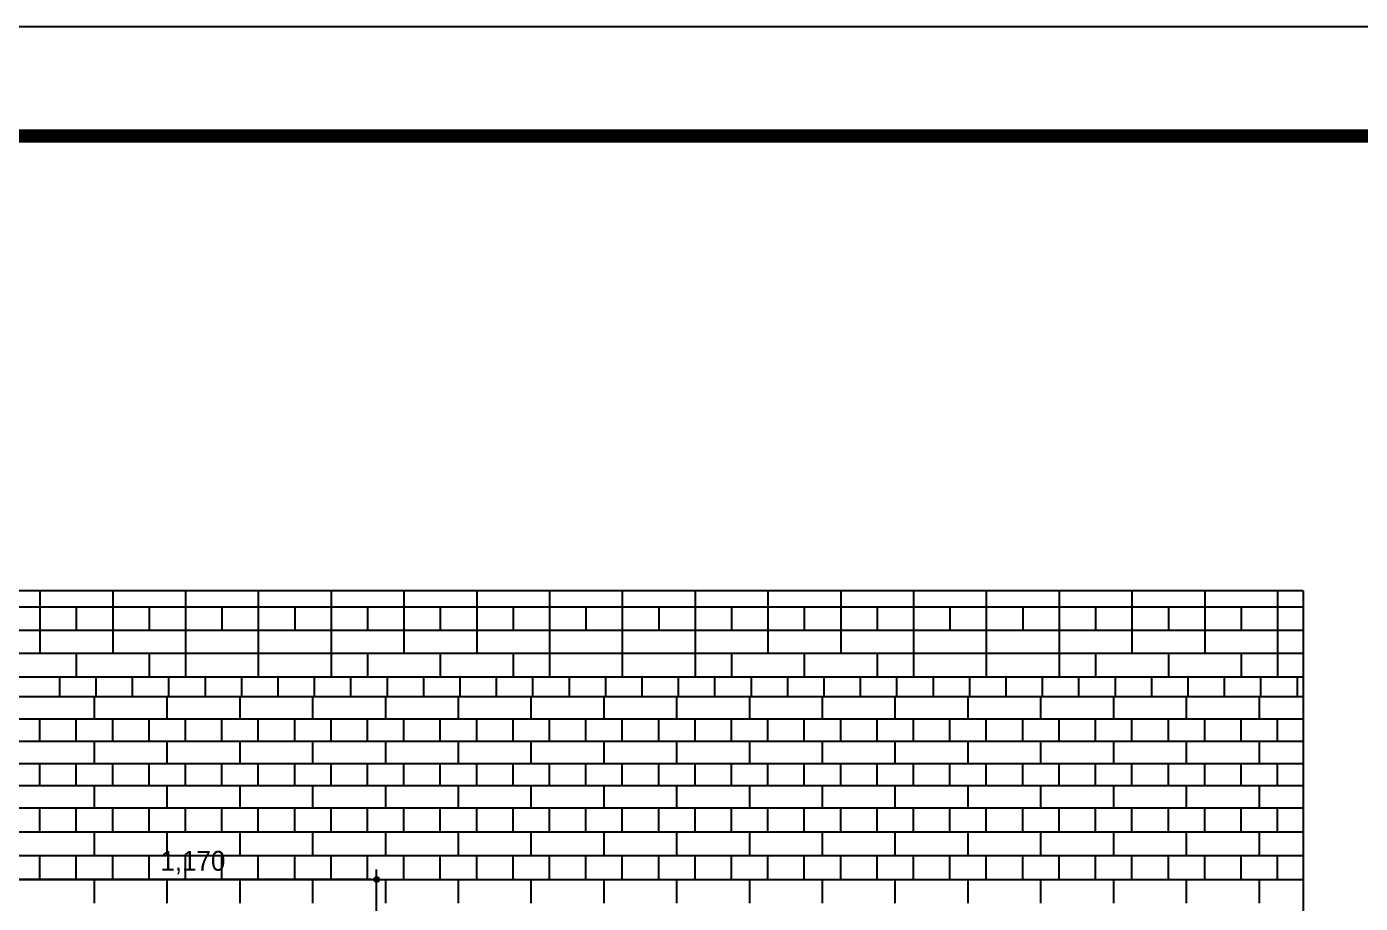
# Model space of a CAD drawing. Extents: x 180744 to 193359, y -159004 to -150094.
# Drawn here: x 186092 to 190123, y -152742 to -150094 of the extents above; entities that cross this region are included whole.
import ezdxf

# ---------------------------------------------------------------- set-up
doc = ezdxf.new("R2010")
doc.units = 0
doc.header["$LTSCALE"] = 50
doc.header["$MEASUREMENT"] = 0
doc.header["$PDMODE"] = 35
doc.header["$PDSIZE"] = -10
doc.layers.get('0').update_dxf_attribs({"linetype": 'CONTINUOUS'})
doc.layers.get('DEFPOINTS').update_dxf_attribs({"linetype": 'CONTINUOUS'})
for name, color, linetype in [('COR', 4, 'CONTINUOUS'), ('DIM', 7, 'CONTINUOUS'), ('ele-3', 6, 'CONTINUOUS'), ('h', 5, 'CONTINUOUS'), ('HAT', 5, 'CONTINUOUS'), ('W-1', 3, 'CONTINUOUS'), ('WAL', 3, 'CONTINUOUS'), ('WID', 4, 'CONTINUOUS')]:
    doc.layers.add(name, color=color, linetype=linetype)
doc.styles.add('현창', font='HYWULM_0.TTF')
doc.dimstyles.new('ISO-25', dxfattribs={"dimscale": 20, "dimtxt": 4, "dimasz": 1, "dimexe": 2, "dimexo": 5, "dimtad": 1, "dimlunit": 6, "dimtxsty": '현창', "dimblk": 'DIMDOT', "dimcen": 2.5, "dimadec": 0, "dimazin": 0, "dimtfac": 1, "dimtmove": 0, "dimatfit": 3, "dimldrblk": 'DIMDOT', "dimfxl": 1, "dimarcsym": 0})

# ---------------------------------------------------------------- blocks, each defined once
blk = doc.blocks.new('20')
at = {"layer": 'COR', "linetype": 'Continuous', "const_width": 270}
blk.add_lwpolyline([(230424, -2398), (230424, -57398), (308324, -57398), (308324, -2398)], close=True, dxfattribs=at)
at = {"layer": 'HAT'}
blk.add_line((226424, -198), (310524, -198), dxfattribs=at)
blk = doc.blocks.new('DIMDOT')
at = {"linetype": 'Continuous'}
blk.add_line((-2, 0), (2, 0), dxfattribs=at)
for radius in [0.5, 0.25]:
    blk.add_circle((0, 0), radius, dxfattribs=at)
blk = doc.blocks.new('*D36')
at = {"color": 0, "lineweight": -2}
for p, q in [((185979.9, -153316.3), (185979.9, -152640.2)), ((187149.9, -153316.3), (187149.9, -152640.2)), ((187134.9, -152670.2), (185994.9, -152670.2))]:
    blk.add_line(p, q, dxfattribs=at)
at = {"layer": 'DEFPOINTS', "color": 0}
for p in [(185979.9, -152670.2), (185979.9, -153391.3), (187149.9, -153391.3)]:
    blk.add_point(p, dxfattribs=at)
at = {"color": 0, "lineweight": -2, "xscale": 15, "yscale": 15, "zscale": 15, "rotation": 180}
blk.add_blockref('DIMDOT', (185979.9, -152670.2), dxfattribs=at)
at = {"color": 0, "lineweight": -2, "xscale": 15, "yscale": 15, "zscale": 15}
blk.add_blockref('DIMDOT', (187149.9, -152670.2), dxfattribs=at)
at = {"color": 0, "insert": (186594.7, -152619.4), "char_height": 60, "attachment_point": 5, "style": '현창'}
blk.add_mtext('1,170', dxfattribs=at)

msp = doc.modelspace()

# ---------------------------------------------------------------- linework, layer by layer
at = {"layer": 'DIM'}
msp.add_lwpolyline([(189949.93, -151797.898), (189949.93, -155299.202), (189849.93, -155339.202), (190049.93, -155339.202), (189949.93, -155379.202), (189949.93, -157790.476)], dxfattribs=at)
at = {"layer": 'ele-3'}
for p, q in [((184592.409, -152185.091), (189949.93, -152185.091)), ((184592.409, -152252.283), (189949.93, -152252.283)), ((184592.409, -152319.476), (189949.93, -152319.476)), ((184592.409, -152386.669), (189949.93, -152386.669)), ((184592.409, -152453.861), (189949.93, -152453.861))]:
    msp.add_line(p, q, dxfattribs=at)
for points in [[(186192.409, -152117.898), (186192.409, -152057.898)], [(186302.409, -152117.898), (186302.409, -152057.898)], [(186412.409, -152117.898), (186412.409, -152057.898)], [(186522.409, -152117.898), (186522.409, -152057.898)], [(186632.409, -152117.898), (186632.409, -152057.898)], [(186742.409, -152117.898), (186742.409, -152057.898)], [(186852.409, -152117.898), (186852.409, -152057.898)], [(186962.409, -152117.898), (186962.409, -152057.898)], [(187072.409, -152117.898), (187072.409, -152057.898)], [(187182.409, -152117.898), (187182.409, -152057.898)], [(187292.409, -152117.898), (187292.409, -152057.898)], [(187402.409, -152117.898), (187402.409, -152057.898)], [(187512.409, -152117.898), (187512.409, -152057.898)], [(187622.409, -152117.898), (187622.409, -152057.898)], [(187732.409, -152117.898), (187732.409, -152057.898)], [(187842.409, -152117.898), (187842.409, -152057.898)], [(187952.409, -152117.898), (187952.409, -152057.898)], [(188062.409, -152117.898), (188062.409, -152057.898)], [(188172.409, -152117.898), (188172.409, -152057.898)], [(188282.409, -152117.898), (188282.409, -152057.898)], [(188392.409, -152117.898), (188392.409, -152057.898)], [(188502.409, -152117.898), (188502.409, -152057.898)], [(188612.409, -152117.898), (188612.409, -152057.898)], [(188722.409, -152117.898), (188722.409, -152057.898)], [(188832.409, -152117.898), (188832.409, -152057.898)], [(188942.409, -152117.898), (188942.409, -152057.898)], [(189052.409, -152117.898), (189052.409, -152057.898)], [(189162.409, -152117.898), (189162.409, -152057.898)], [(189272.409, -152117.898), (189272.409, -152057.898)], [(189382.409, -152117.898), (189382.409, -152057.898)], [(189492.409, -152117.898), (189492.409, -152057.898)], [(189602.409, -152117.898), (189602.409, -152057.898)], [(189712.409, -152117.898), (189712.409, -152057.898)], [(189822.409, -152117.898), (189822.409, -152057.898)], [(189932.409, -152117.898), (189932.409, -152057.898)], [(186297.409, -152185.091), (186297.409, -152117.898)], [(186517.409, -152185.091), (186517.409, -152117.898)], [(186737.409, -152185.091), (186737.409, -152117.898)], [(186957.409, -152185.091), (186957.409, -152117.898)], [(187177.409, -152185.091), (187177.409, -152117.898)], [(187397.409, -152185.091), (187397.409, -152117.898)], [(187617.409, -152185.091), (187617.409, -152117.898)], [(187837.409, -152185.091), (187837.409, -152117.898)], [(188057.409, -152185.091), (188057.409, -152117.898)], [(188277.409, -152185.091), (188277.409, -152117.898)], [(188497.409, -152185.091), (188497.409, -152117.898)], [(188717.409, -152185.091), (188717.409, -152117.898)], [(188937.409, -152185.091), (188937.409, -152117.898)], [(189157.409, -152185.091), (189157.409, -152117.898)], [(189377.409, -152185.091), (189377.409, -152117.898)], [(189597.409, -152185.091), (189597.409, -152117.898)], [(189817.409, -152185.091), (189817.409, -152117.898)], [(186132.409, -152252.283), (186132.409, -152185.091)], [(186242.409, -152252.283), (186242.409, -152185.091)], [(186352.409, -152252.283), (186352.409, -152185.091)], [(186462.409, -152252.283), (186462.409, -152185.091)], [(186572.409, -152252.283), (186572.409, -152185.091)], [(186682.409, -152252.283), (186682.409, -152185.091)], [(186792.409, -152252.283), (186792.409, -152185.091)], [(186902.409, -152252.283), (186902.409, -152185.091)], [(187012.409, -152252.283), (187012.409, -152185.091)], [(187122.409, -152252.283), (187122.409, -152185.091)], [(187232.409, -152252.283), (187232.409, -152185.091)], [(187342.409, -152252.283), (187342.409, -152185.091)], [(187452.409, -152252.283), (187452.409, -152185.091)], [(187562.409, -152252.283), (187562.409, -152185.091)], [(187672.409, -152252.283), (187672.409, -152185.091)], [(187782.409, -152252.283), (187782.409, -152185.091)], [(187892.409, -152252.283), (187892.409, -152185.091)], [(188002.409, -152252.283), (188002.409, -152185.091)], [(188112.409, -152252.283), (188112.409, -152185.091)], [(188222.409, -152252.283), (188222.409, -152185.091)], [(188332.409, -152252.283), (188332.409, -152185.091)], [(188442.409, -152252.283), (188442.409, -152185.091)], [(188552.409, -152252.283), (188552.409, -152185.091)], [(188662.409, -152252.283), (188662.409, -152185.091)], [(188772.409, -152252.283), (188772.409, -152185.091)], [(188882.409, -152252.283), (188882.409, -152185.091)], [(188992.409, -152252.283), (188992.409, -152185.091)], [(189102.409, -152252.283), (189102.409, -152185.091)], [(189212.409, -152252.283), (189212.409, -152185.091)], [(189322.409, -152252.283), (189322.409, -152185.091)], [(189432.409, -152252.283), (189432.409, -152185.091)], [(189542.409, -152252.283), (189542.409, -152185.091)], [(189652.409, -152252.283), (189652.409, -152185.091)], [(189762.409, -152252.283), (189762.409, -152185.091)], [(189872.409, -152252.283), (189872.409, -152185.091)], [(186297.409, -152319.476), (186297.409, -152252.283)], [(186517.409, -152319.476), (186517.409, -152252.283)], [(186737.409, -152319.476), (186737.409, -152252.283)], [(186957.409, -152319.476), (186957.409, -152252.283)], [(187177.409, -152319.476), (187177.409, -152252.283)], [(187397.409, -152319.476), (187397.409, -152252.283)], [(187617.409, -152319.476), (187617.409, -152252.283)], [(187837.409, -152319.476), (187837.409, -152252.283)], [(188057.409, -152319.476), (188057.409, -152252.283)], [(188277.409, -152319.476), (188277.409, -152252.283)], [(188497.409, -152319.476), (188497.409, -152252.283)], [(188717.409, -152319.476), (188717.409, -152252.283)], [(188937.409, -152319.476), (188937.409, -152252.283)], [(189157.409, -152319.476), (189157.409, -152252.283)], [(189377.409, -152319.476), (189377.409, -152252.283)], [(189597.409, -152319.476), (189597.409, -152252.283)], [(189817.409, -152319.476), (189817.409, -152252.283)], [(186132.409, -152386.669), (186132.409, -152319.476)], [(186242.409, -152386.669), (186242.409, -152319.476)], [(186352.409, -152386.669), (186352.409, -152319.476)], [(186462.409, -152386.669), (186462.409, -152319.476)], [(186572.409, -152386.669), (186572.409, -152319.476)], [(186682.409, -152386.669), (186682.409, -152319.476)], [(186792.409, -152386.669), (186792.409, -152319.476)], [(186902.409, -152386.669), (186902.409, -152319.476)], [(187012.409, -152386.669), (187012.409, -152319.476)], [(187122.409, -152386.669), (187122.409, -152319.476)], [(187232.409, -152386.669), (187232.409, -152319.476)], [(187342.409, -152386.669), (187342.409, -152319.476)], [(187452.409, -152386.669), (187452.409, -152319.476)], [(187562.409, -152386.669), (187562.409, -152319.476)], [(187672.409, -152386.669), (187672.409, -152319.476)], [(187782.409, -152386.669), (187782.409, -152319.476)], [(187892.409, -152386.669), (187892.409, -152319.476)], [(188002.409, -152386.669), (188002.409, -152319.476)], [(188112.409, -152386.669), (188112.409, -152319.476)], [(188222.409, -152386.669), (188222.409, -152319.476)], [(188332.409, -152386.669), (188332.409, -152319.476)], [(188442.409, -152386.669), (188442.409, -152319.476)], [(188552.409, -152386.669), (188552.409, -152319.476)], [(188662.409, -152386.669), (188662.409, -152319.476)], [(188772.409, -152386.669), (188772.409, -152319.476)], [(188882.409, -152386.669), (188882.409, -152319.476)], [(188992.409, -152386.669), (188992.409, -152319.476)], [(189102.409, -152386.669), (189102.409, -152319.476)], [(189212.409, -152386.669), (189212.409, -152319.476)], [(189322.409, -152386.669), (189322.409, -152319.476)], [(189432.409, -152386.669), (189432.409, -152319.476)], [(189542.409, -152386.669), (189542.409, -152319.476)], [(189652.409, -152386.669), (189652.409, -152319.476)], [(189762.409, -152386.669), (189762.409, -152319.476)], [(189872.409, -152386.669), (189872.409, -152319.476)], [(186297.409, -152453.861), (186297.409, -152386.669)], [(186517.409, -152453.861), (186517.409, -152386.669)], [(186737.409, -152453.861), (186737.409, -152386.669)], [(186957.409, -152453.861), (186957.409, -152386.669)], [(187177.409, -152453.861), (187177.409, -152386.669)], [(187397.409, -152453.861), (187397.409, -152386.669)], [(187617.409, -152453.861), (187617.409, -152386.669)], [(187837.409, -152453.861), (187837.409, -152386.669)], [(188057.409, -152453.861), (188057.409, -152386.669)], [(188277.409, -152453.861), (188277.409, -152386.669)], [(188497.409, -152453.861), (188497.409, -152386.669)], [(188717.409, -152453.861), (188717.409, -152386.669)], [(188937.409, -152453.861), (188937.409, -152386.669)], [(189157.409, -152453.861), (189157.409, -152386.669)], [(189377.409, -152453.861), (189377.409, -152386.669)], [(189597.409, -152453.861), (189597.409, -152386.669)], [(189817.409, -152453.861), (189817.409, -152386.669)]]:
    msp.add_lwpolyline(points, dxfattribs=at)
at = {"layer": 'h'}
for p, q in [((189949.93, -151847.898), (184592.409, -151847.898)), ((189949.93, -151917.898), (184592.409, -151917.898)), ((189949.93, -151987.898), (184592.409, -151987.898)), ((184592.409, -152525.971), (189949.93, -152525.971)), ((184592.409, -152598.08), (189949.93, -152598.08)), ((184592.409, -152670.189), (189949.93, -152670.189))]:
    msp.add_line(p, q, dxfattribs=at)
for points in [[(186132.409, -151797.898), (186132.409, -151847.898)], [(186352.409, -151797.898), (186352.409, -151847.898)], [(186572.409, -151797.898), (186572.409, -151847.898)], [(186792.409, -151797.898), (186792.409, -151847.898)], [(187012.409, -151797.898), (187012.409, -151847.898)], [(187232.409, -151797.898), (187232.409, -151847.898)], [(187452.409, -151797.898), (187452.409, -151847.898)], [(187672.409, -151797.898), (187672.409, -151847.898)], [(187892.409, -151797.898), (187892.409, -151847.898)], [(188112.409, -151797.898), (188112.409, -151847.898)], [(188332.409, -151797.898), (188332.409, -151847.898)], [(188552.409, -151797.898), (188552.409, -151847.898)], [(188772.409, -151797.898), (188772.409, -151847.898)], [(188992.409, -151797.898), (188992.409, -151847.898)], [(189212.409, -151797.898), (189212.409, -151847.898)], [(189432.409, -151797.898), (189432.409, -151847.898)], [(189652.409, -151797.898), (189652.409, -151847.898)], [(189872.409, -151797.898), (189872.409, -151847.898)], [(186132.409, -151847.898), (186132.409, -151917.898)], [(186242.409, -151847.898), (186242.409, -151917.898)], [(186352.409, -151847.898), (186352.409, -151917.898)], [(186462.409, -151847.898), (186462.409, -151917.898)], [(186572.409, -151847.898), (186572.409, -151917.898)], [(186682.409, -151847.898), (186682.409, -151917.898)], [(186792.409, -151847.898), (186792.409, -151917.898)], [(186902.409, -151847.898), (186902.409, -151917.898)], [(187012.409, -151847.898), (187012.409, -151917.898)], [(187122.409, -151847.898), (187122.409, -151917.898)], [(187232.409, -151847.898), (187232.409, -151917.898)], [(187342.409, -151847.898), (187342.409, -151917.898)], [(187452.409, -151847.898), (187452.409, -151917.898)], [(187562.409, -151847.898), (187562.409, -151917.898)], [(187672.409, -151847.898), (187672.409, -151917.898)], [(187782.409, -151847.898), (187782.409, -151917.898)], [(187892.409, -151847.898), (187892.409, -151917.898)], [(188002.409, -151847.898), (188002.409, -151917.898)], [(188112.409, -151847.898), (188112.409, -151917.898)], [(188222.409, -151847.898), (188222.409, -151917.898)], [(188332.409, -151847.898), (188332.409, -151917.898)], [(188442.409, -151847.898), (188442.409, -151917.898)], [(188552.409, -151847.898), (188552.409, -151917.898)], [(188662.409, -151847.898), (188662.409, -151917.898)], [(188772.409, -151847.898), (188772.409, -151917.898)], [(188882.409, -151847.898), (188882.409, -151917.898)], [(188992.409, -151847.898), (188992.409, -151917.898)], [(189102.409, -151847.898), (189102.409, -151917.898)], [(189212.409, -151847.898), (189212.409, -151917.898)], [(189322.409, -151847.898), (189322.409, -151917.898)], [(189432.409, -151847.898), (189432.409, -151917.898)], [(189542.409, -151847.898), (189542.409, -151917.898)], [(189652.409, -151847.898), (189652.409, -151917.898)], [(189762.409, -151847.898), (189762.409, -151917.898)], [(189872.409, -151847.898), (189872.409, -151917.898)], [(186132.409, -151917.898), (186132.409, -151987.898)], [(186352.409, -151917.898), (186352.409, -151987.898)], [(186572.409, -151917.898), (186572.409, -151987.898)], [(186792.409, -151917.898), (186792.409, -151987.898)], [(187012.409, -151917.898), (187012.409, -151987.898)], [(187232.409, -151917.898), (187232.409, -151987.898)], [(187452.409, -151917.898), (187452.409, -151987.898)], [(187672.409, -151917.898), (187672.409, -151987.898)], [(187892.409, -151917.898), (187892.409, -151987.898)], [(188112.409, -151917.898), (188112.409, -151987.898)], [(188332.409, -151917.898), (188332.409, -151987.898)], [(188552.409, -151917.898), (188552.409, -151987.898)], [(188772.409, -151917.898), (188772.409, -151987.898)], [(188992.409, -151917.898), (188992.409, -151987.898)], [(189212.409, -151917.898), (189212.409, -151987.898)], [(189432.409, -151917.898), (189432.409, -151987.898)], [(189652.409, -151917.898), (189652.409, -151987.898)], [(189872.409, -151917.898), (189872.409, -151987.898)], [(186242.409, -151987.898), (186242.409, -152057.898)], [(186462.409, -151987.898), (186462.409, -152057.898)], [(186572.409, -151987.898), (186572.409, -152057.898)], [(186792.409, -151987.898), (186792.409, -152057.898)], [(187012.409, -151987.898), (187012.409, -152057.898)], [(187122.409, -151987.898), (187122.409, -152057.898)], [(187342.409, -151987.898), (187342.409, -152057.898)], [(187562.409, -151987.898), (187562.409, -152057.898)], [(187672.409, -151987.898), (187672.409, -152057.898)], [(187892.409, -151987.898), (187892.409, -152057.898)], [(188112.409, -151987.898), (188112.409, -152057.898)], [(188222.409, -151987.898), (188222.409, -152057.898)], [(188442.409, -151987.898), (188442.409, -152057.898)], [(188662.409, -151987.898), (188662.409, -152057.898)], [(188772.409, -151987.898), (188772.409, -152057.898)], [(188992.409, -151987.898), (188992.409, -152057.898)], [(189212.409, -151987.898), (189212.409, -152057.898)], [(189322.409, -151987.898), (189322.409, -152057.898)], [(189542.409, -151987.898), (189542.409, -152057.898)], [(189762.409, -151987.898), (189762.409, -152057.898)], [(189872.409, -151987.898), (189872.409, -152057.898)], [(186132.409, -152525.971), (186132.409, -152453.861)], [(186242.409, -152525.971), (186242.409, -152453.861)], [(186352.409, -152525.971), (186352.409, -152453.861)], [(186462.409, -152525.971), (186462.409, -152453.861)], [(186572.409, -152525.971), (186572.409, -152453.861)], [(186682.409, -152525.971), (186682.409, -152453.861)], [(186792.409, -152525.971), (186792.409, -152453.861)], [(186902.409, -152525.971), (186902.409, -152453.861)], [(187012.409, -152525.971), (187012.409, -152453.861)], [(187122.409, -152525.971), (187122.409, -152453.861)], [(187232.409, -152525.971), (187232.409, -152453.861)], [(187342.409, -152525.971), (187342.409, -152453.861)], [(187452.409, -152525.971), (187452.409, -152453.861)], [(187562.409, -152525.971), (187562.409, -152453.861)], [(187672.409, -152525.971), (187672.409, -152453.861)], [(187782.409, -152525.971), (187782.409, -152453.861)], [(187892.409, -152525.971), (187892.409, -152453.861)], [(188002.409, -152525.971), (188002.409, -152453.861)], [(188112.409, -152525.971), (188112.409, -152453.861)], [(188222.409, -152525.971), (188222.409, -152453.861)], [(188332.409, -152525.971), (188332.409, -152453.861)], [(188442.409, -152525.971), (188442.409, -152453.861)], [(188552.409, -152525.971), (188552.409, -152453.861)], [(188662.409, -152525.971), (188662.409, -152453.861)], [(188772.409, -152525.971), (188772.409, -152453.861)], [(188882.409, -152525.971), (188882.409, -152453.861)], [(188992.409, -152525.971), (188992.409, -152453.861)], [(189102.409, -152525.971), (189102.409, -152453.861)], [(189212.409, -152525.971), (189212.409, -152453.861)], [(189322.409, -152525.971), (189322.409, -152453.861)], [(189432.409, -152525.971), (189432.409, -152453.861)], [(189542.409, -152525.971), (189542.409, -152453.861)], [(189652.409, -152525.971), (189652.409, -152453.861)], [(189762.409, -152525.971), (189762.409, -152453.861)], [(189872.409, -152525.971), (189872.409, -152453.861)], [(186297.409, -152598.08), (186297.409, -152525.971)], [(186517.409, -152598.08), (186517.409, -152525.971)], [(186737.409, -152598.08), (186737.409, -152525.971)], [(186957.409, -152598.08), (186957.409, -152525.971)], [(187177.409, -152598.08), (187177.409, -152525.971)], [(187397.409, -152598.08), (187397.409, -152525.971)], [(187617.409, -152598.08), (187617.409, -152525.971)], [(187837.409, -152598.08), (187837.409, -152525.971)], [(188057.409, -152598.08), (188057.409, -152525.971)], [(188277.409, -152598.08), (188277.409, -152525.971)], [(188497.409, -152598.08), (188497.409, -152525.971)], [(188717.409, -152598.08), (188717.409, -152525.971)], [(188937.409, -152598.08), (188937.409, -152525.971)], [(189157.409, -152598.08), (189157.409, -152525.971)], [(189377.409, -152598.08), (189377.409, -152525.971)], [(189597.409, -152598.08), (189597.409, -152525.971)], [(189817.409, -152598.08), (189817.409, -152525.971)], [(186132.409, -152670.189), (186132.409, -152598.08)], [(186242.409, -152670.189), (186242.409, -152598.08)], [(186352.409, -152670.189), (186352.409, -152598.08)], [(186462.409, -152670.189), (186462.409, -152598.08)], [(186572.409, -152670.189), (186572.409, -152598.08)], [(186682.409, -152670.189), (186682.409, -152598.08)], [(186792.409, -152670.189), (186792.409, -152598.08)], [(186902.409, -152670.189), (186902.409, -152598.08)], [(187012.409, -152670.189), (187012.409, -152598.08)], [(187122.409, -152670.189), (187122.409, -152598.08)], [(187232.409, -152670.189), (187232.409, -152598.08)], [(187342.409, -152670.189), (187342.409, -152598.08)], [(187452.409, -152670.189), (187452.409, -152598.08)], [(187562.409, -152670.189), (187562.409, -152598.08)], [(187672.409, -152670.189), (187672.409, -152598.08)], [(187782.409, -152670.189), (187782.409, -152598.08)], [(187892.409, -152670.189), (187892.409, -152598.08)], [(188002.409, -152670.189), (188002.409, -152598.08)], [(188112.409, -152670.189), (188112.409, -152598.08)], [(188222.409, -152670.189), (188222.409, -152598.08)], [(188332.409, -152670.189), (188332.409, -152598.08)], [(188442.409, -152670.189), (188442.409, -152598.08)], [(188552.409, -152670.189), (188552.409, -152598.08)], [(188662.409, -152670.189), (188662.409, -152598.08)], [(188772.409, -152670.189), (188772.409, -152598.08)], [(188882.409, -152670.189), (188882.409, -152598.08)], [(188992.409, -152670.189), (188992.409, -152598.08)], [(189102.409, -152670.189), (189102.409, -152598.08)], [(189212.409, -152670.189), (189212.409, -152598.08)], [(189322.409, -152670.189), (189322.409, -152598.08)], [(189432.409, -152670.189), (189432.409, -152598.08)], [(189542.409, -152670.189), (189542.409, -152598.08)], [(189652.409, -152670.189), (189652.409, -152598.08)], [(189762.409, -152670.189), (189762.409, -152598.08)], [(189872.409, -152670.189), (189872.409, -152598.08)], [(186297.409, -152742.299), (186297.409, -152670.189)], [(186517.409, -152742.299), (186517.409, -152670.189)], [(186737.409, -152742.299), (186737.409, -152670.189)], [(186957.409, -152742.299), (186957.409, -152670.189)], [(187177.409, -152742.299), (187177.409, -152670.189)], [(187397.409, -152742.299), (187397.409, -152670.189)], [(187617.409, -152742.299), (187617.409, -152670.189)], [(187837.409, -152742.299), (187837.409, -152670.189)], [(188057.409, -152742.299), (188057.409, -152670.189)], [(188277.409, -152742.299), (188277.409, -152670.189)], [(188497.409, -152742.299), (188497.409, -152670.189)], [(188717.409, -152742.299), (188717.409, -152670.189)], [(188937.409, -152742.299), (188937.409, -152670.189)], [(189157.409, -152742.299), (189157.409, -152670.189)], [(189377.409, -152742.299), (189377.409, -152670.189)], [(189597.409, -152742.299), (189597.409, -152670.189)], [(189817.409, -152742.299), (189817.409, -152670.189)]]:
    msp.add_lwpolyline(points, dxfattribs=at)
at = {"layer": 'W-1'}
for p, q in [((184542.409, -152057.898), (189949.93, -152057.898)), ((184542.409, -152117.898), (189949.93, -152117.898))]:
    msp.add_line(p, q, dxfattribs=at)
at = {"layer": 'WID'}
msp.add_line((189949.93, -151797.898), (184592.409, -151797.898), dxfattribs=at)

# ---------------------------------------------------------------- block references
at = {"layer": 'WAL', "xscale": 0.1500000000232831, "yscale": 0.1500000000232831, "zscale": 0.15}
msp.add_blockref('20', (146779.995, -150063.959), dxfattribs=at)

# ---------------------------------------------------------------- dimensions: what is measured, and where the dimension line sits
dim = msp.add_linear_dim(base=(185979.87, -152670.189), p1=(187149.868, -153391.283), p2=(185979.87, -153391.283), angle=180, dimstyle='ISO-25', override={"dimscale": 15, "dimtxt": 4, "dimasz": 1, "dimexe": 2, "dimexo": 5, "dimgap": 1, "dimlunit": 6, "dimdle": 2, "dimtix": 1})
dim.commit()
dim.dimension.update_dxf_attribs({"geometry": '*D36', "text_midpoint": (186594.737, -152670.189), "dimtype": 128})

doc.saveas('drawing.dxf')
